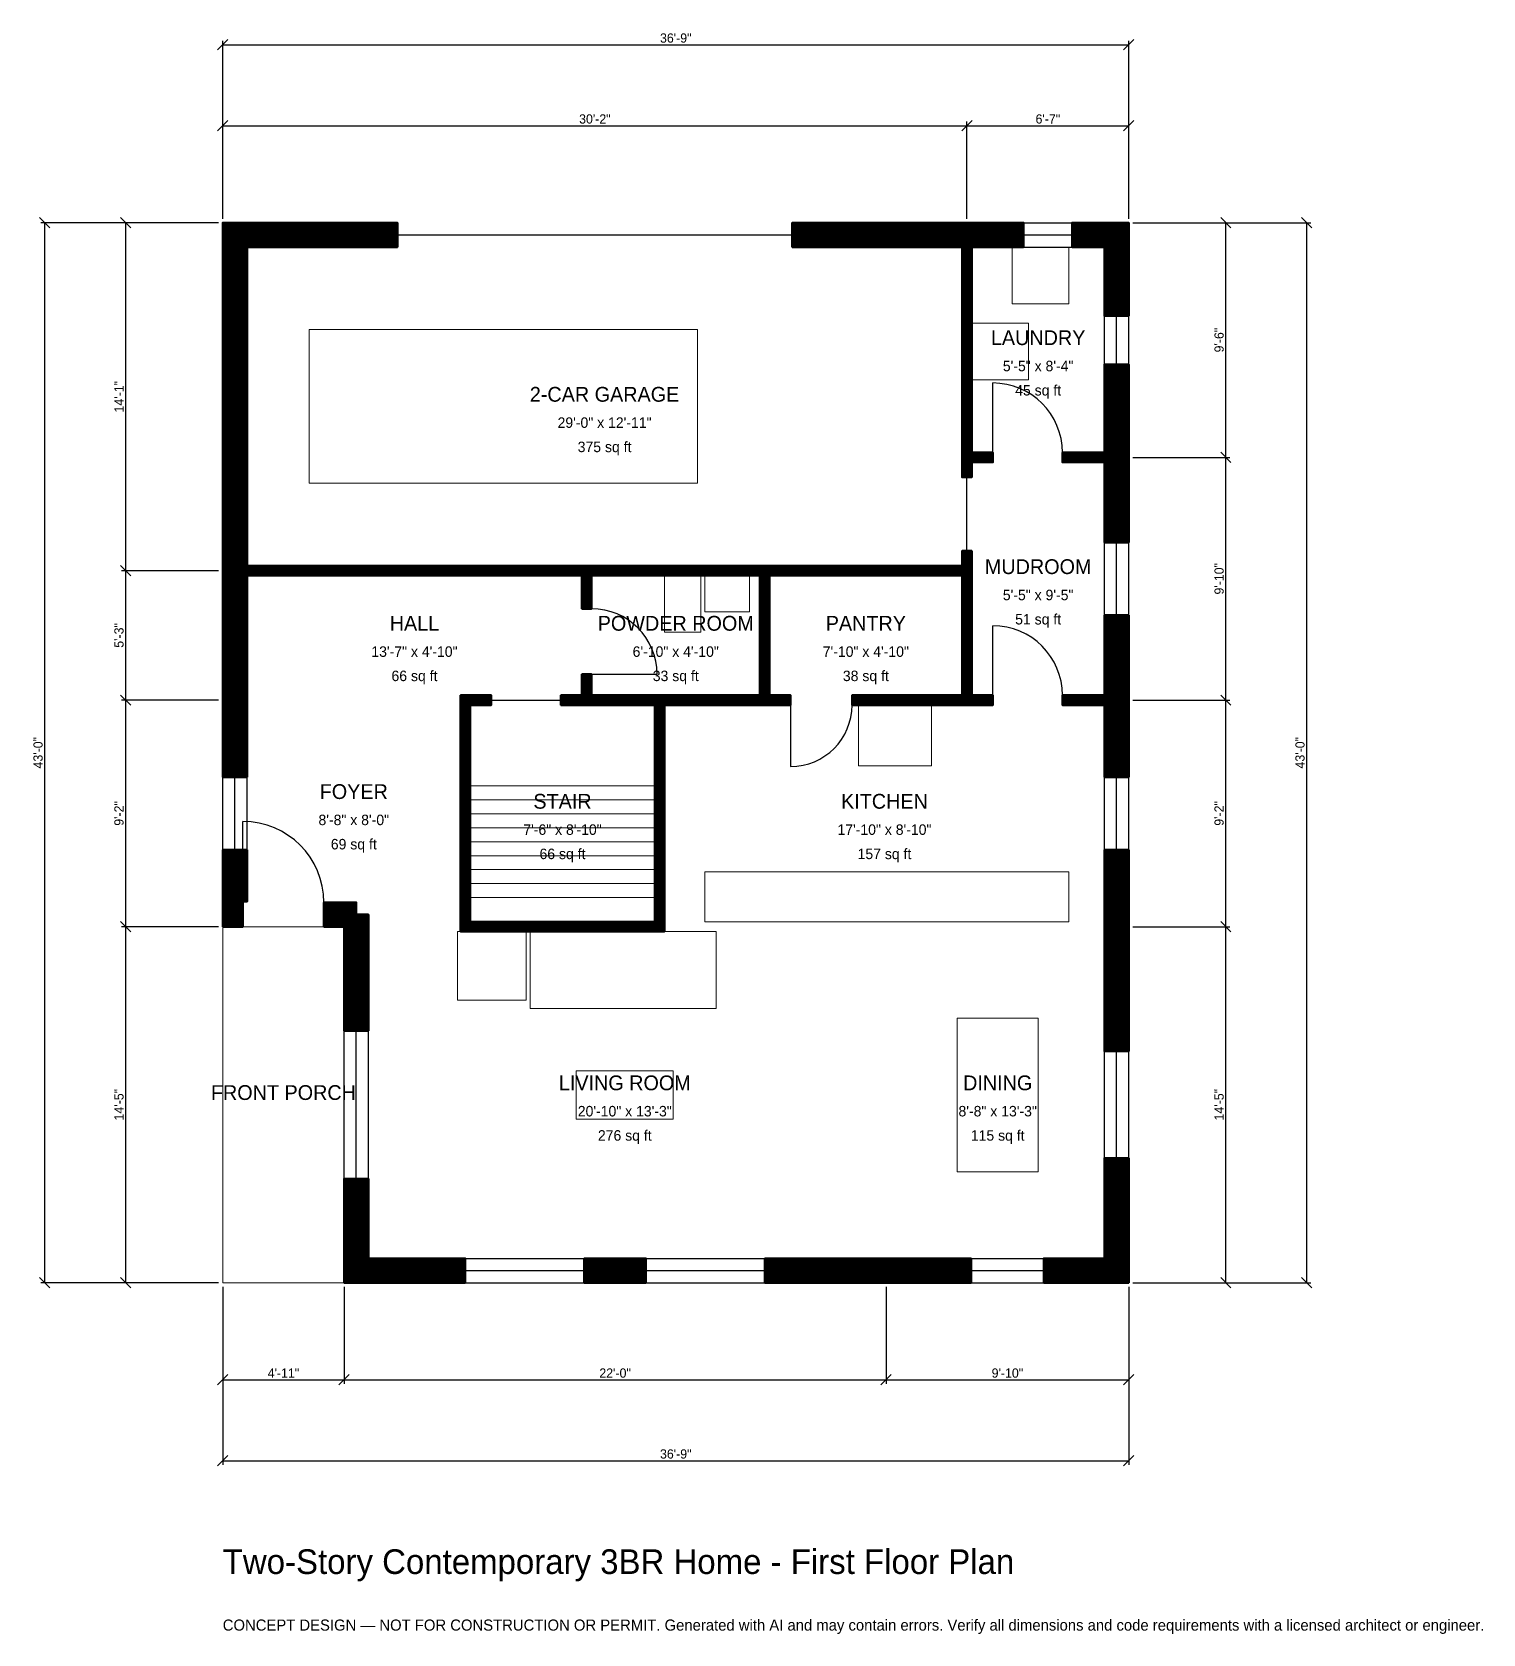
# Model space of a CAD drawing. Header units: inches. Extents: x -93 to 613, y -171 to 609.
import ezdxf
from ezdxf.enums import TextEntityAlignment as Align

# ---------------------------------------------------------------- set-up
doc = ezdxf.new("R2010")
doc.units = ezdxf.units.IN
doc.header["$MEASUREMENT"] = 0
doc.linetypes.add('DASHED', pattern=[0.6, 0.5, -0.1])
for name, color, linetype, lineweight in [('A-ANNO-DIMS', 1, 'Continuous', 13), ('A-ANNO-TEXT', 7, 'Continuous', 18), ('A-AREA-IDEN', 7, 'Continuous', 18), ('A-DOOR', 2, 'Continuous', 25), ('A-FLOR-FIXT', 9, 'Continuous', 13), ('A-FLOR-STRS', 3, 'Continuous', 18), ('A-FURN', 9, 'Continuous', 13), ('A-GLAZ', 4, 'Continuous', 25), ('A-SITE-PAVE', 8, 'Continuous', 13), ('A-WALL', 7, 'Continuous', 50), ('A-WALL-PATT', 8, 'Continuous', 13)]:
    doc.layers.add(name, color=color, linetype=linetype, lineweight=lineweight)
doc.dimstyles.new('PLAN', dxfattribs={"dimtxt": 4.5, "dimasz": 3, "dimexe": 2, "dimexo": 2, "dimgap": 1, "dimtad": 1, "dimdec": 0, "dimlunit": 4, "dimtsz": 2.5, "dimcen": 2.5, "dimclrd": 1, "dimclre": 1, "dimazin": 3, "dimtfac": 1, "dimtmove": 0, "dimatfit": 3})

msp = doc.modelspace()

# ---------------------------------------------------------------- hatches: boundary and pattern name
at = {"layer": 'A-WALL-PATT'}
h = msp.add_hatch(dxfattribs=at)
h.set_pattern_fill('ANSI31', color=8, scale=0.8)
h.paths.add_polyline_path([(59.0551, 0), (59.0551, 0), (59.0551, 11.811), (59.0551, 11.811), (59.0551, 50.5906), (70.8661, 50.5906), (70.8661, 11.811), (118.0446, 11.811), (118.0446, 0), (70.8661, 0), (70.8661, 0), (59.0551, 0), (59.0551, 0), (59.0551, 0)])
h.paths.add_polyline_path([(59.0551, 173.2283), (49.2126, 173.2283), (49.2126, 185.0394), (64.9606, 185.0394), (64.9606, 179.1339), (70.8661, 179.1339), (70.8661, 122.6378), (59.0551, 122.6378), (59.0551, 173.2283)])
h.paths.add_polyline_path([(0, 173.2283), (0, 173.2283), (0, 173.2283), (0, 173.2283), (0, 185.0394), (0, 185.0394), (0, 210.6299), (11.811, 210.6299), (11.811, 185.4331), (9.8425, 185.4331), (9.8425, 173.2283), (0, 173.2283)])
h.paths.add_polyline_path([(0, 277.5591), (0, 289.3701), (0, 340.5512), (0, 344.0945), (0, 344.0945), (0, 348.8189), (0, 348.8189), (0, 352.3622), (0, 503.937), (0, 503.937), (0, 515.748), (0, 515.748), (0, 515.7481), (0, 515.7481), (11.811, 515.7481), (11.811, 515.748), (85.0394, 515.748), (85.0394, 503.937), (11.811, 503.937), (11.811, 352.3622), (11.811, 348.8189), (174.8031, 348.8189), (179.5276, 348.8189), (261.4173, 348.8189), (266.1417, 348.8189), (359.8425, 348.8189), (359.8425, 356.1024), (364.5669, 356.1024), (364.5669, 348.8189), (364.5669, 344.0945), (364.5669, 285.8268), (374.8031, 285.8268), (374.8031, 281.1024), (364.5669, 281.1024), (359.8425, 281.1024), (306.2992, 281.1024), (306.2992, 285.8268), (359.8425, 285.8268), (359.8425, 344.0945), (266.1417, 344.0945), (266.1417, 285.8268), (276.378, 285.8268), (276.378, 281.1024), (266.1417, 281.1024), (261.4173, 281.1024), (214.9606, 281.1024), (214.9606, 175.5906), (214.9606, 170.8661), (210.2362, 170.8661), (120.4724, 170.8661), (115.748, 170.8661), (115.748, 175.5906), (115.748, 281.1024), (115.748, 285.8268), (120.4724, 285.8268), (130.7087, 285.8268), (130.7087, 281.1024), (120.4724, 281.1024), (120.4724, 175.5906), (210.2362, 175.5906), (210.2362, 281.1024), (179.5276, 281.1024), (174.8031, 281.1024), (164.5669, 281.1024), (164.5669, 285.8268), (174.8031, 285.8268), (174.8031, 296.063), (179.5276, 296.063), (179.5276, 285.8268), (210.2362, 285.8268), (214.9606, 285.8268), (261.4173, 285.8268), (261.4173, 344.0945), (179.5276, 344.0945), (179.5276, 327.9528), (174.8031, 327.9528), (174.8031, 344.0945), (11.811, 344.0945), (11.811, 340.5512), (11.811, 289.3701), (11.811, 277.5591), (11.811, 246.063), (0, 246.063), (0, 277.5591)])
h.paths.add_polyline_path([(359.8425, 515.748), (359.8425, 515.7481), (364.5669, 515.7481), (364.5669, 515.748), (368.1102, 515.748), (368.1102, 515.748), (389.7638, 515.748), (389.7638, 503.937), (364.5669, 503.937), (364.5669, 403.937), (374.8031, 403.937), (374.8031, 399.2126), (364.5669, 399.2126), (364.5669, 391.9291), (359.8425, 391.9291), (359.8425, 399.2126), (359.8425, 403.937), (359.8425, 503.937), (356.2992, 503.937), (356.2992, 503.937), (277.1654, 503.937), (277.1654, 515.748), (359.8425, 515.748)])
h.paths.add_polyline_path([(429.1339, 515.748), (429.1339, 515.7481), (440.9449, 515.7481), (440.9449, 515.748), (440.9449, 515.748), (440.9449, 503.937), (440.9449, 503.937), (440.9449, 470.4724), (429.1339, 470.4724), (429.1339, 503.937), (413.3858, 503.937), (413.3858, 515.748), (429.1339, 515.748)])
h.paths.add_polyline_path([(440.9449, 407.4803), (440.9449, 403.937), (440.9449, 403.937), (440.9449, 399.2126), (440.9449, 399.2126), (440.9449, 395.6693), (440.9449, 360.2362), (429.1339, 360.2362), (429.1339, 395.6693), (429.1339, 399.2126), (408.6614, 399.2126), (408.6614, 403.937), (429.1339, 403.937), (429.1339, 407.4803), (429.1339, 446.8504), (440.9449, 446.8504), (440.9449, 407.4803)])
h.paths.add_polyline_path([(440.9449, 289.3701), (440.9449, 285.8268), (440.9449, 285.8268), (440.9449, 281.1024), (440.9449, 281.1024), (440.9449, 277.5591), (440.9449, 246.063), (429.1339, 246.063), (429.1339, 277.5591), (429.1339, 281.1024), (408.6614, 281.1024), (408.6614, 285.8268), (429.1339, 285.8268), (429.1339, 289.3701), (429.1339, 324.8031), (440.9449, 324.8031), (440.9449, 289.3701)])
h.paths.add_polyline_path([(440.9449, 179.1339), (440.9449, 167.3228), (440.9449, 112.5984), (429.1339, 112.5984), (429.1339, 167.3228), (429.1339, 179.1339), (429.1339, 210.6299), (440.9449, 210.6299), (440.9449, 179.1339)])
h.paths.add_polyline_path([(440.9449, 11.811), (440.9449, 11.811), (440.9449, 0), (440.9449, 0), (440.9449, 0), (440.9449, 0), (429.1339, 0), (429.1339, 0), (399.6063, 0), (399.6063, 11.811), (429.1339, 11.811), (429.1339, 60.6299), (440.9449, 60.6299), (440.9449, 11.811)])
h.paths.add_polyline_path([(328.7402, 0), (316.9291, 0), (263.8451, 0), (263.8451, 11.811), (316.9291, 11.811), (328.7402, 11.811), (364.1732, 11.811), (364.1732, 0), (328.7402, 0)])
h.paths.add_polyline_path([(175.9186, 0), (175.9186, 11.811), (205.9711, 11.811), (205.9711, 0), (175.9186, 0)])

# ---------------------------------------------------------------- linework, layer by layer
at = {"layer": 'A-DOOR', "linetype": 'DASHED'}
msp.add_line((85.0394, 509.8425), (277.1654, 509.8425), dxfattribs=at)
at = {"layer": 'A-DOOR'}
for p, q in [((374.8031, 403.937), (374.8031, 437.7953)), ((362.2047, 356.1024), (362.2047, 391.9291)), ((374.8031, 285.8268), (374.8031, 319.685)), ((179.5276, 296.063), (211.4173, 296.063)), ((130.7087, 283.4646), (164.5669, 283.4646)), ((276.378, 281.1024), (276.378, 251.1811)), ((9.8425, 185.0394), (9.8425, 224.4094))]:
    msp.add_line(p, q, dxfattribs=at)
for centre, radius, start, end in [((374.8031, 403.937), 33.8583, 0, 90), ((179.5276, 296.063), 31.8898, 0, 90), ((374.8031, 285.8268), 33.8583, 0, 90), ((276.378, 281.1024), 29.9213, 270, 360), ((9.8425, 185.0394), 39.3701, 0, 90)]:
    msp.add_arc(centre, radius, start, end, dxfattribs=at)
at = {"layer": 'A-FLOR-FIXT'}
for points in [[(214.9606, 316.5354), (232.6772, 316.5354), (232.6772, 344.0945), (214.9606, 344.0945)], [(234.6457, 326.378), (256.2992, 326.378), (256.2992, 344.0945), (234.6457, 344.0945)], [(234.6457, 175.5906), (411.811, 175.5906), (411.811, 200), (234.6457, 200)]]:
    msp.add_lwpolyline(points, close=True, dxfattribs=at)
at = {"layer": 'A-FLOR-STRS'}
for p, q in [((120.4724, 241.7323), (210.2362, 241.7323)), ((120.4724, 234.9409), (210.2362, 234.9409)), ((120.4724, 228.1496), (210.2362, 228.1496)), ((120.4724, 221.3583), (210.2362, 221.3583)), ((120.4724, 214.5669), (210.2362, 214.5669)), ((120.4724, 207.7756), (210.2362, 207.7756)), ((120.4724, 200.9843), (210.2362, 200.9843)), ((120.4724, 194.1929), (210.2362, 194.1929)), ((120.4724, 187.4016), (210.2362, 187.4016))]:
    msp.add_line(p, q, dxfattribs=at)
at = {"layer": 'A-FURN'}
for points in [[(384.252, 476.378), (411.811, 476.378), (411.811, 503.937), (384.252, 503.937)], [(42.126, 388.9764), (231.1024, 388.9764), (231.1024, 463.7795), (42.126, 463.7795)], [(364.5669, 439.3701), (392.126, 439.3701), (392.126, 466.9291), (364.5669, 466.9291)], [(309.4488, 251.5748), (344.8819, 251.5748), (344.8819, 281.1024), (309.4488, 281.1024)], [(114.1732, 137.4016), (147.6378, 137.4016), (147.6378, 170.8661), (114.1732, 170.8661)], [(149.6063, 133.4646), (240.1575, 133.4646), (240.1575, 170.8661), (149.6063, 170.8661)], [(357.4803, 53.937), (396.8504, 53.937), (396.8504, 128.7402), (357.4803, 128.7402)], [(172.0472, 79.5276), (219.2913, 79.5276), (219.2913, 103.1496), (172.0472, 103.1496)]]:
    msp.add_lwpolyline(points, close=True, dxfattribs=at)
at = {"layer": 'A-GLAZ'}
for p, q in [((389.7638, 515.748), (413.3858, 515.748)), ((389.7638, 509.8425), (413.3858, 509.8425)), ((389.7638, 503.937), (413.3858, 503.937)), ((429.1339, 446.8504), (429.1339, 470.4724)), ((435.0394, 446.8504), (435.0394, 470.4724)), ((440.9449, 446.8504), (440.9449, 470.4724)), ((429.1339, 324.8031), (429.1339, 360.2362)), ((435.0394, 324.8031), (435.0394, 360.2362)), ((440.9449, 324.8031), (440.9449, 360.2362)), ((0, 210.6299), (0, 246.063)), ((5.9055, 210.6299), (5.9055, 246.063)), ((11.811, 210.6299), (11.811, 246.063)), ((429.1339, 210.6299), (429.1339, 246.063)), ((435.0394, 210.6299), (435.0394, 246.063)), ((440.9449, 210.6299), (440.9449, 246.063)), ((59.0551, 50.5906), (59.0551, 122.6378)), ((64.9606, 50.5906), (64.9606, 122.6378)), ((70.8661, 50.5906), (70.8661, 122.6378)), ((429.1339, 60.6299), (429.1339, 112.5984)), ((435.0394, 60.6299), (435.0394, 112.5984)), ((440.9449, 60.6299), (440.9449, 112.5984)), ((118.0446, 11.811), (175.9186, 11.811)), ((205.9711, 11.811), (263.8451, 11.811)), ((364.1732, 11.811), (399.6063, 11.811)), ((118.0446, 5.9055), (175.9186, 5.9055)), ((118.0446, 0), (175.9186, 0)), ((205.9711, 5.9055), (263.8451, 5.9055)), ((205.9711, 0), (263.8451, 0)), ((364.1732, 5.9055), (399.6063, 5.9055)), ((364.1732, 0), (399.6063, 0))]:
    msp.add_line(p, q, dxfattribs=at)
at = {"layer": 'A-SITE-PAVE', "linetype": 'DASHED'}
msp.add_lwpolyline([(0, 0), (59.0551, 0), (59.0551, 173.2283), (0, 173.2283)], close=True, dxfattribs=at)
at = {"layer": 'A-WALL'}
for points in [[(0, 277.5591), (0, 289.3701), (0, 340.5512), (0, 344.0945), (0, 344.0945), (0, 348.8189), (0, 348.8189), (0, 352.3622), (0, 503.937), (0, 503.937), (0, 515.748), (0, 515.748), (0, 515.7481), (0, 515.7481), (11.811, 515.7481), (11.811, 515.748), (85.0394, 515.748), (85.0394, 503.937), (11.811, 503.937), (11.811, 352.3622), (11.811, 348.8189), (174.8031, 348.8189), (179.5276, 348.8189), (261.4173, 348.8189), (266.1417, 348.8189), (359.8425, 348.8189), (359.8425, 356.1024), (364.5669, 356.1024), (364.5669, 348.8189), (364.5669, 344.0945), (364.5669, 285.8268), (374.8031, 285.8268), (374.8031, 281.1024), (364.5669, 281.1024), (359.8425, 281.1024), (306.2992, 281.1024), (306.2992, 285.8268), (359.8425, 285.8268), (359.8425, 344.0945), (266.1417, 344.0945), (266.1417, 285.8268), (276.378, 285.8268), (276.378, 281.1024), (266.1417, 281.1024), (261.4173, 281.1024), (214.9606, 281.1024), (214.9606, 175.5906), (214.9606, 170.8661), (210.2362, 170.8661), (120.4724, 170.8661), (115.748, 170.8661), (115.748, 175.5906), (115.748, 281.1024), (115.748, 285.8268), (120.4724, 285.8268), (130.7087, 285.8268), (130.7087, 281.1024), (120.4724, 281.1024), (120.4724, 175.5906), (210.2362, 175.5906), (210.2362, 281.1024), (179.5276, 281.1024), (174.8031, 281.1024), (164.5669, 281.1024), (164.5669, 285.8268), (174.8031, 285.8268), (174.8031, 296.063), (179.5276, 296.063), (179.5276, 285.8268), (210.2362, 285.8268), (214.9606, 285.8268), (261.4173, 285.8268), (261.4173, 344.0945), (179.5276, 344.0945), (179.5276, 327.9528), (174.8031, 327.9528), (174.8031, 344.0945), (11.811, 344.0945), (11.811, 340.5512), (11.811, 289.3701), (11.811, 277.5591), (11.811, 246.063), (0, 246.063), (0, 277.5591)], [(359.8425, 515.748), (359.8425, 515.7481), (364.5669, 515.7481), (364.5669, 515.748), (368.1102, 515.748), (368.1102, 515.748), (389.7638, 515.748), (389.7638, 503.937), (364.5669, 503.937), (364.5669, 403.937), (374.8031, 403.937), (374.8031, 399.2126), (364.5669, 399.2126), (364.5669, 391.9291), (359.8425, 391.9291), (359.8425, 399.2126), (359.8425, 403.937), (359.8425, 503.937), (356.2992, 503.937), (356.2992, 503.937), (277.1654, 503.937), (277.1654, 515.748), (359.8425, 515.748)], [(429.1339, 515.748), (429.1339, 515.7481), (440.9449, 515.7481), (440.9449, 515.748), (440.9449, 515.748), (440.9449, 503.937), (440.9449, 503.937), (440.9449, 470.4724), (429.1339, 470.4724), (429.1339, 503.937), (413.3858, 503.937), (413.3858, 515.748), (429.1339, 515.748)], [(440.9449, 407.4803), (440.9449, 403.937), (440.9449, 403.937), (440.9449, 399.2126), (440.9449, 399.2126), (440.9449, 395.6693), (440.9449, 360.2362), (429.1339, 360.2362), (429.1339, 395.6693), (429.1339, 399.2126), (408.6614, 399.2126), (408.6614, 403.937), (429.1339, 403.937), (429.1339, 407.4803), (429.1339, 446.8504), (440.9449, 446.8504), (440.9449, 407.4803)], [(440.9449, 289.3701), (440.9449, 285.8268), (440.9449, 285.8268), (440.9449, 281.1024), (440.9449, 281.1024), (440.9449, 277.5591), (440.9449, 246.063), (429.1339, 246.063), (429.1339, 277.5591), (429.1339, 281.1024), (408.6614, 281.1024), (408.6614, 285.8268), (429.1339, 285.8268), (429.1339, 289.3701), (429.1339, 324.8031), (440.9449, 324.8031), (440.9449, 289.3701)], [(0, 173.2283), (0, 173.2283), (0, 173.2283), (0, 173.2283), (0, 185.0394), (0, 185.0394), (0, 210.6299), (11.811, 210.6299), (11.811, 185.4331), (9.8425, 185.4331), (9.8425, 173.2283), (0, 173.2283)], [(440.9449, 179.1339), (440.9449, 167.3228), (440.9449, 112.5984), (429.1339, 112.5984), (429.1339, 167.3228), (429.1339, 179.1339), (429.1339, 210.6299), (440.9449, 210.6299), (440.9449, 179.1339)], [(59.0551, 173.2283), (49.2126, 173.2283), (49.2126, 185.0394), (64.9606, 185.0394), (64.9606, 179.1339), (70.8661, 179.1339), (70.8661, 122.6378), (59.0551, 122.6378), (59.0551, 173.2283)], [(440.9449, 11.811), (440.9449, 11.811), (440.9449, 0), (440.9449, 0), (440.9449, 0), (440.9449, 0), (429.1339, 0), (429.1339, 0), (399.6063, 0), (399.6063, 11.811), (429.1339, 11.811), (429.1339, 60.6299), (440.9449, 60.6299), (440.9449, 11.811)], [(59.0551, 0), (59.0551, 0), (59.0551, 11.811), (59.0551, 11.811), (59.0551, 50.5906), (70.8661, 50.5906), (70.8661, 11.811), (118.0446, 11.811), (118.0446, 0), (70.8661, 0), (70.8661, 0), (59.0551, 0), (59.0551, 0), (59.0551, 0)], [(175.9186, 0), (175.9186, 11.811), (205.9711, 11.811), (205.9711, 0), (175.9186, 0)], [(328.7402, 0), (316.9291, 0), (263.8451, 0), (263.8451, 11.811), (316.9291, 11.811), (328.7402, 11.811), (364.1732, 11.811), (364.1732, 0), (328.7402, 0)]]:
    msp.add_lwpolyline(points, close=True, dxfattribs=at)

# ---------------------------------------------------------------- texts
at = {"layer": 'A-ANNO-TEXT'}
for s, height, p in [('Two-Story Contemporary 3BR Home - First Floor Plan', 12, (0, -141.7323)), ('CONCEPT DESIGN — NOT FOR CONSTRUCTION OR PERMIT. Generated with AI and may contain errors. Verify all dimensions and code requirements with a licensed architect or engineer.', 5.4, (0, -169.2913))]:
    msp.add_text(s, height=height, dxfattribs=at).set_placement(p)
at = {"layer": 'A-AREA-IDEN'}
for s, height, p in [('LAUNDRY', 7.2, (396.8504, 459.8425)), ('5\'-5" x 8\'-4"', 5.1, (396.8504, 446.063)), ('45 sq ft', 5.1, (396.8504, 434.252)), ('2-CAR GARAGE', 7.2, (185.8268, 432.2835)), ('29\'-0" x 12\'-11"', 5.1, (185.8268, 418.5039)), ('375 sq ft', 5.1, (185.8268, 406.6929)), ('MUDROOM', 7.2, (396.8504, 348.4252)), ('5\'-5" x 9\'-5"', 5.1, (396.8504, 334.6457)), ('HALL', 7.2, (93.3071, 320.8661)), ('POWDER ROOM', 7.2, (220.4724, 320.8661)), ('PANTRY', 7.2, (312.9921, 320.8661)), ('51 sq ft', 5.1, (396.8504, 322.8346)), ('13\'-7" x 4\'-10"', 5.1, (93.3071, 307.0866)), ('6\'-10" x 4\'-10"', 5.1, (220.4724, 307.0866)), ('7\'-10" x 4\'-10"', 5.1, (312.9921, 307.0866)), ('66 sq ft', 5.1, (93.3071, 295.2756)), ('33 sq ft', 5.1, (220.4724, 295.2756)), ('38 sq ft', 5.1, (312.9921, 295.2756)), ('FOYER', 7.2, (63.7795, 238.9764)), ('STAIR', 7.2, (165.3543, 234.252)), ('KITCHEN', 7.2, (322.0472, 234.252)), ('8\'-8" x 8\'-0"', 5.1, (63.7795, 225.1969)), ('7\'-6" x 8\'-10"', 5.1, (165.3543, 220.4724)), ('17\'-10" x 8\'-10"', 5.1, (322.0472, 220.4724)), ('69 sq ft', 5.1, (63.7795, 213.3858)), ('66 sq ft', 5.1, (165.3543, 208.6614)), ('157 sq ft', 5.1, (322.0472, 208.6614)), ('FRONT PORCH', 7.2, (29.5276, 92.5197)), ('LIVING ROOM', 7.2, (195.6693, 97.2441)), ('DINING', 7.2, (377.1654, 97.2441)), ('20\'-10" x 13\'-3"', 5.1, (195.6693, 83.4646)), ('8\'-8" x 13\'-3"', 5.1, (377.1654, 83.4646)), ('276 sq ft', 5.1, (195.6693, 71.6535)), ('115 sq ft', 5.1, (377.1654, 71.6535))]:
    msp.add_text(s, height=height, dxfattribs=at).set_placement(p, align=Align.MIDDLE_CENTER)

# ---------------------------------------------------------------- dimensions: what is measured, and where the dimension line sits
at = {"layer": 'A-ANNO-DIMS'}
for base, p1, p2, text in [((0, 602.3622), (0, 515.748), (440.9449, 515.748), '36\'-9"'), ((0, 562.9921), (0, 515.748), (362.2047, 515.748), '30\'-2"'), ((362.2047, 562.9921), (362.2047, 515.748), (440.9449, 515.748), '6\'-7"'), ((0, -47.2441), (0, 0), (59.0551, 0), '4\'-11"'), ((0, -86.6142), (0, 0), (440.9449, 0), '36\'-9"'), ((59.0551, -47.2441), (59.0551, 0), (322.8346, 0), '22\'-0"'), ((322.8346, -47.2441), (322.8346, 0), (440.9449, 0), '9\'-10"')]:
    msp.add_linear_dim(base=base, p1=p1, p2=p2, text=text, dimstyle='PLAN', dxfattribs=at).render()
for base, p1, p2, text in [((-86.6142, 0), (0, 0), (0, 515.748), '43\'-0"'), ((-47.2441, 346.4567), (0, 346.4567), (0, 515.748), '14\'-1"'), ((488.189, 401.5748), (440.9449, 401.5748), (440.9449, 515.748), '9\'-6"'), ((527.5591, 0), (440.9449, 0), (440.9449, 515.748), '43\'-0"'), ((488.189, 283.4646), (440.9449, 283.4646), (440.9449, 401.5748), '9\'-10"'), ((-47.2441, 283.4646), (0, 283.4646), (0, 346.4567), '5\'-3"'), ((-47.2441, 173.2283), (0, 173.2283), (0, 283.4646), '9\'-2"'), ((488.189, 173.2283), (440.9449, 173.2283), (440.9449, 283.4646), '9\'-2"'), ((-47.2441, 0), (0, 0), (0, 173.2283), '14\'-5"'), ((488.189, 0), (440.9449, 0), (440.9449, 173.2283), '14\'-5"')]:
    msp.add_linear_dim(base=base, p1=p1, p2=p2, angle=90, text=text, dimstyle='PLAN', dxfattribs=at).render()

doc.saveas('drawing.dxf')
